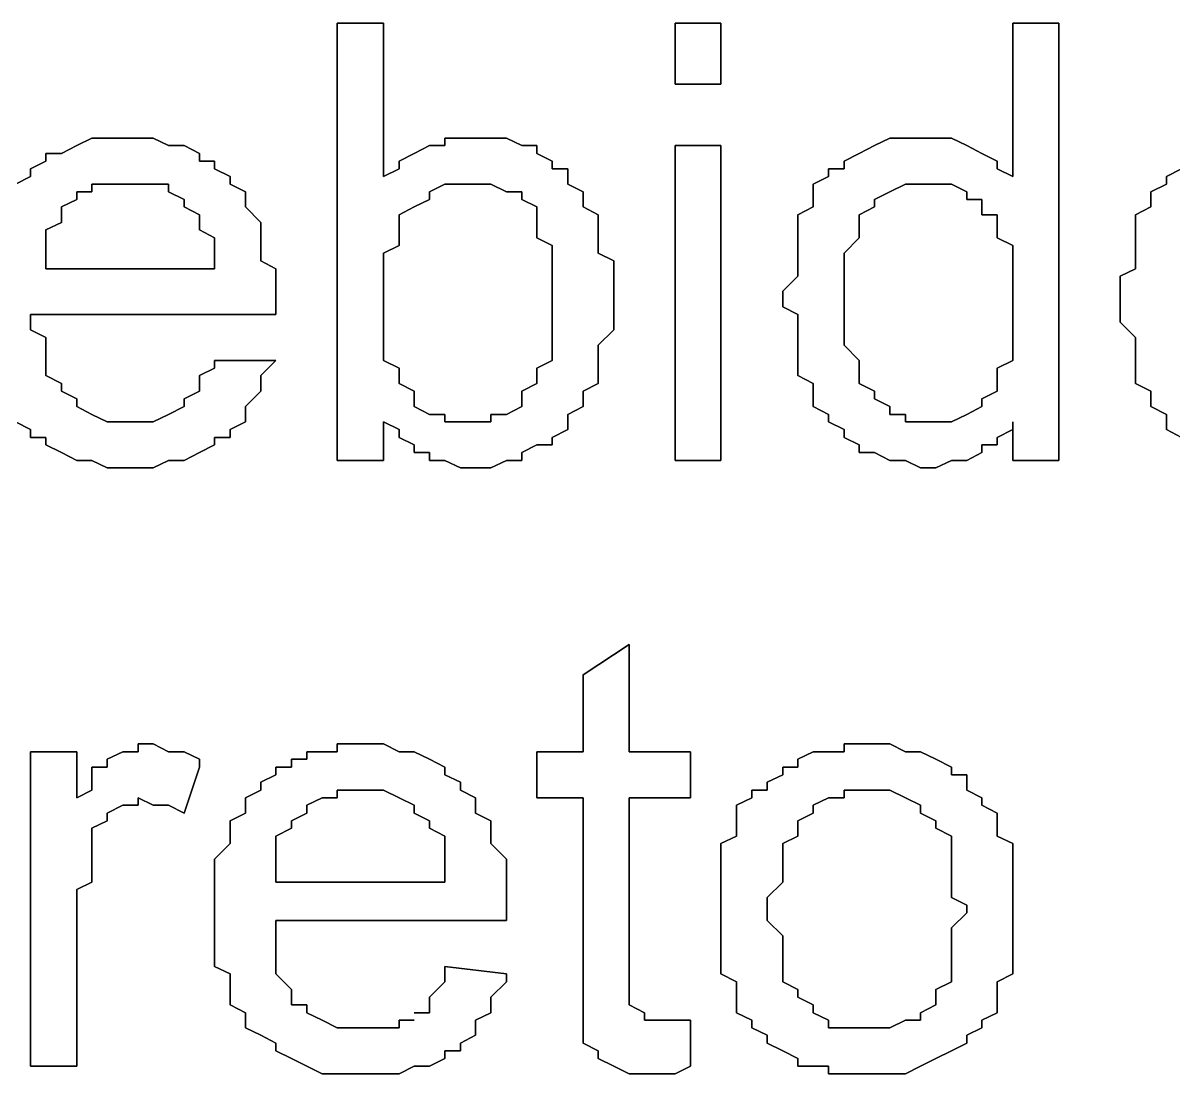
# Model space of a CAD drawing. Header units: metres. Extents: x 2.9 to 42.8, y 1.7 to 28.7.
# Drawn here: x 39.139 to 39.4035, y 17.3972 to 17.6389 of the extents above; entities that cross this region are included whole.
import ezdxf

# ---------------------------------------------------------------- set-up
doc = ezdxf.new("R2010")
doc.units = ezdxf.units.M
doc.layers.add('GRIS', color=8, linetype='Continuous')

msp = doc.modelspace()

# ---------------------------------------------------------------- linework, layer by layer
at = {"layer": 'GRIS', "lineweight": -3}
for points in [[(39.2218, 17.6389), (39.2112, 17.6389), (39.2218, 17.6389)], [(39.2112, 17.6389), (39.2112, 17.5383), (39.2112, 17.6389)], [(39.2218, 17.6036), (39.2218, 17.6389), (39.2218, 17.6036)], [(39.2994, 17.6389), (39.2889, 17.6389), (39.2994, 17.6389)], [(39.2889, 17.6389), (39.2889, 17.6248), (39.2889, 17.6389)], [(39.2994, 17.6248), (39.2994, 17.6389), (39.2994, 17.6248)], [(39.3771, 17.6389), (39.3665, 17.6389), (39.3771, 17.6389)], [(39.3665, 17.6389), (39.3665, 17.6036), (39.3665, 17.6389)], [(39.3771, 17.5383), (39.3771, 17.6389), (39.3771, 17.5383)], [(39.2889, 17.6248), (39.2994, 17.6248), (39.2889, 17.6248)], [(39.1548, 17.6124), (39.1513, 17.6107), (39.1548, 17.6124)], [(39.1583, 17.6124), (39.1548, 17.6124), (39.1583, 17.6124)], [(39.1619, 17.6124), (39.1583, 17.6124), (39.1619, 17.6124)], [(39.1654, 17.6124), (39.1619, 17.6124), (39.1654, 17.6124)], [(39.1689, 17.6124), (39.1654, 17.6124), (39.1689, 17.6124)], [(39.1724, 17.6107), (39.1689, 17.6124), (39.1724, 17.6107)], [(39.2395, 17.6124), (39.2359, 17.6124), (39.2395, 17.6124)], [(39.2359, 17.6124), (39.2359, 17.6107), (39.2359, 17.6124)], [(39.243, 17.6124), (39.2395, 17.6124), (39.243, 17.6124)], [(39.2465, 17.6124), (39.243, 17.6124), (39.2465, 17.6124)], [(39.2501, 17.6124), (39.2465, 17.6124), (39.2501, 17.6124)], [(39.2536, 17.6107), (39.2501, 17.6124), (39.2536, 17.6107)], [(39.3382, 17.6124), (39.3347, 17.6107), (39.3382, 17.6124)], [(39.3418, 17.6124), (39.3382, 17.6124), (39.3418, 17.6124)], [(39.3453, 17.6124), (39.3418, 17.6124), (39.3453, 17.6124)], [(39.3488, 17.6124), (39.3453, 17.6124), (39.3488, 17.6124)], [(39.3524, 17.6124), (39.3488, 17.6124), (39.3524, 17.6124)], [(39.3559, 17.6107), (39.3524, 17.6124), (39.3559, 17.6107)], [(39.1513, 17.6107), (39.1478, 17.6089), (39.1513, 17.6107)], [(39.176, 17.6107), (39.1724, 17.6107), (39.176, 17.6107)], [(39.1795, 17.6089), (39.176, 17.6107), (39.1795, 17.6089)], [(39.2324, 17.6107), (39.2289, 17.6089), (39.2324, 17.6107)], [(39.2359, 17.6107), (39.2324, 17.6107), (39.2359, 17.6107)], [(39.2571, 17.6107), (39.2536, 17.6107), (39.2571, 17.6107)], [(39.2571, 17.6089), (39.2571, 17.6107), (39.2571, 17.6089)], [(39.2994, 17.6107), (39.2889, 17.6107), (39.2994, 17.6107)], [(39.2889, 17.6107), (39.2889, 17.5383), (39.2889, 17.6107)], [(39.2994, 17.5383), (39.2994, 17.6107), (39.2994, 17.5383)], [(39.3347, 17.6107), (39.3312, 17.6089), (39.3347, 17.6107)], [(39.3594, 17.6089), (39.3559, 17.6107), (39.3594, 17.6089)], [(39.1442, 17.6071), (39.1407, 17.6054), (39.1442, 17.6071)], [(39.1478, 17.6089), (39.1442, 17.6089), (39.1478, 17.6089)], [(39.1442, 17.6089), (39.1442, 17.6071), (39.1442, 17.6089)], [(39.1795, 17.6071), (39.1795, 17.6089), (39.1795, 17.6071)], [(39.183, 17.6071), (39.1795, 17.6071), (39.183, 17.6071)], [(39.183, 17.6054), (39.183, 17.6071), (39.183, 17.6054)], [(39.2289, 17.6089), (39.2254, 17.6071), (39.2289, 17.6089)], [(39.2254, 17.6071), (39.2254, 17.6054), (39.2254, 17.6071)], [(39.2606, 17.6071), (39.2571, 17.6089), (39.2606, 17.6071)], [(39.2606, 17.6054), (39.2606, 17.6071), (39.2606, 17.6054)], [(39.3312, 17.6089), (39.3277, 17.6071), (39.3312, 17.6089)], [(39.3277, 17.6071), (39.3277, 17.6054), (39.3277, 17.6071)], [(39.3629, 17.6071), (39.3594, 17.6089), (39.3629, 17.6071)], [(39.3629, 17.6054), (39.3629, 17.6071), (39.3629, 17.6054)], [(39.1407, 17.6054), (39.1407, 17.6036), (39.1407, 17.6054)], [(39.1866, 17.6036), (39.183, 17.6054), (39.1866, 17.6036)], [(39.2254, 17.6054), (39.2218, 17.6036), (39.2254, 17.6054)], [(39.2642, 17.6054), (39.2606, 17.6054), (39.2642, 17.6054)], [(39.2642, 17.6036), (39.2642, 17.6054), (39.2642, 17.6036)], [(39.3277, 17.6054), (39.3241, 17.6054), (39.3277, 17.6054)], [(39.3241, 17.6054), (39.3241, 17.6036), (39.3241, 17.6054)], [(39.3665, 17.6036), (39.3629, 17.6054), (39.3665, 17.6036)], [(39.4053, 17.6054), (39.4018, 17.6036), (39.4053, 17.6054)], [(39.1407, 17.6036), (39.1372, 17.6018), (39.1407, 17.6036)], [(39.1548, 17.6001), (39.1548, 17.6018), (39.1548, 17.6001)], [(39.1548, 17.6018), (39.1583, 17.6018), (39.1548, 17.6018)], [(39.1583, 17.6018), (39.1619, 17.6018), (39.1583, 17.6018)], [(39.1619, 17.6018), (39.1654, 17.6018), (39.1619, 17.6018)], [(39.1654, 17.6018), (39.1689, 17.6018), (39.1654, 17.6018)], [(39.1689, 17.6018), (39.1724, 17.6018), (39.1689, 17.6018)], [(39.1724, 17.6018), (39.1724, 17.6001), (39.1724, 17.6018)], [(39.1866, 17.6018), (39.1866, 17.6036), (39.1866, 17.6018)], [(39.1901, 17.6001), (39.1866, 17.6018), (39.1901, 17.6001)], [(39.2324, 17.6001), (39.2359, 17.6018), (39.2324, 17.6001)], [(39.2359, 17.6018), (39.2395, 17.6018), (39.2359, 17.6018)], [(39.2395, 17.6018), (39.243, 17.6018), (39.2395, 17.6018)], [(39.243, 17.6018), (39.2465, 17.6018), (39.243, 17.6018)], [(39.2465, 17.6018), (39.2501, 17.6001), (39.2465, 17.6018)], [(39.2642, 17.6018), (39.2642, 17.6036), (39.2642, 17.6018)], [(39.2677, 17.6001), (39.2642, 17.6018), (39.2677, 17.6001)], [(39.3241, 17.6036), (39.3206, 17.6018), (39.3241, 17.6036)], [(39.3206, 17.6018), (39.3206, 17.5983), (39.3206, 17.6018)], [(39.3382, 17.6001), (39.3418, 17.6018), (39.3382, 17.6001)], [(39.3418, 17.6018), (39.3453, 17.6018), (39.3418, 17.6018)], [(39.3453, 17.6018), (39.3488, 17.6018), (39.3453, 17.6018)], [(39.3488, 17.6018), (39.3524, 17.6018), (39.3488, 17.6018)], [(39.3524, 17.6018), (39.3559, 17.6001), (39.3524, 17.6018)], [(39.4018, 17.6018), (39.3982, 17.6001), (39.4018, 17.6018)], [(39.4018, 17.6036), (39.4018, 17.6018), (39.4018, 17.6036)], [(39.1513, 17.5983), (39.1513, 17.6001), (39.1513, 17.5983)], [(39.1513, 17.6001), (39.1548, 17.6001), (39.1513, 17.6001)], [(39.1724, 17.6001), (39.176, 17.5983), (39.1724, 17.6001)], [(39.1901, 17.5983), (39.1901, 17.6001), (39.1901, 17.5983)], [(39.2324, 17.5983), (39.2324, 17.6001), (39.2324, 17.5983)], [(39.2501, 17.6001), (39.2536, 17.6001), (39.2501, 17.6001)], [(39.2536, 17.6001), (39.2536, 17.5983), (39.2536, 17.6001)], [(39.2677, 17.5983), (39.2677, 17.6001), (39.2677, 17.5983)], [(39.3347, 17.5983), (39.3382, 17.6001), (39.3347, 17.5983)], [(39.3559, 17.6001), (39.3559, 17.5983), (39.3559, 17.6001)], [(39.3982, 17.6001), (39.3982, 17.5983), (39.3982, 17.6001)], [(39.1478, 17.5966), (39.1513, 17.5983), (39.1478, 17.5966)], [(39.1478, 17.5948), (39.1478, 17.5966), (39.1478, 17.5948)], [(39.176, 17.5983), (39.176, 17.5966), (39.176, 17.5983)], [(39.176, 17.5966), (39.1795, 17.5948), (39.176, 17.5966)], [(39.1901, 17.5966), (39.1901, 17.5983), (39.1901, 17.5966)], [(39.1936, 17.593), (39.1901, 17.5966), (39.1936, 17.593)], [(39.2254, 17.5948), (39.2289, 17.5966), (39.2254, 17.5948)], [(39.2289, 17.5966), (39.2324, 17.5983), (39.2289, 17.5966)], [(39.2536, 17.5983), (39.2571, 17.5966), (39.2536, 17.5983)], [(39.2571, 17.5966), (39.2571, 17.5948), (39.2571, 17.5966)], [(39.2677, 17.5966), (39.2677, 17.5983), (39.2677, 17.5966)], [(39.2712, 17.5948), (39.2677, 17.5966), (39.2712, 17.5948)], [(39.3206, 17.5966), (39.3171, 17.5948), (39.3206, 17.5966)], [(39.3206, 17.5983), (39.3206, 17.5966), (39.3206, 17.5983)], [(39.3312, 17.5948), (39.3347, 17.5966), (39.3312, 17.5948)], [(39.3347, 17.5966), (39.3347, 17.5983), (39.3347, 17.5966)], [(39.3559, 17.5983), (39.3594, 17.5983), (39.3559, 17.5983)], [(39.3594, 17.5983), (39.3594, 17.5948), (39.3594, 17.5983)], [(39.3982, 17.5966), (39.3947, 17.5948), (39.3982, 17.5966)], [(39.3982, 17.5983), (39.3982, 17.5966), (39.3982, 17.5983)], [(39.1478, 17.593), (39.1478, 17.5948), (39.1478, 17.593)], [(39.1795, 17.5948), (39.1795, 17.593), (39.1795, 17.5948)], [(39.2254, 17.593), (39.2254, 17.5948), (39.2254, 17.593)], [(39.2571, 17.5948), (39.2571, 17.593), (39.2571, 17.5948)], [(39.2712, 17.5913), (39.2712, 17.5948), (39.2712, 17.5913)], [(39.3171, 17.5948), (39.3171, 17.593), (39.3171, 17.5948)], [(39.3312, 17.593), (39.3312, 17.5948), (39.3312, 17.593)], [(39.3594, 17.5948), (39.3629, 17.5948), (39.3594, 17.5948)], [(39.3629, 17.5948), (39.3629, 17.593), (39.3629, 17.5948)], [(39.3947, 17.5948), (39.3947, 17.593), (39.3947, 17.5948)], [(39.1442, 17.5913), (39.1478, 17.593), (39.1442, 17.5913)], [(39.1442, 17.5895), (39.1442, 17.5913), (39.1442, 17.5895)], [(39.1795, 17.593), (39.1795, 17.5913), (39.1795, 17.593)], [(39.1795, 17.5913), (39.183, 17.5895), (39.1795, 17.5913)], [(39.1936, 17.5913), (39.1936, 17.593), (39.1936, 17.5913)], [(39.1936, 17.5895), (39.1936, 17.5913), (39.1936, 17.5895)], [(39.2254, 17.5895), (39.2254, 17.593), (39.2254, 17.5895)], [(39.2571, 17.593), (39.2571, 17.5913), (39.2571, 17.593)], [(39.2571, 17.5913), (39.2571, 17.5895), (39.2571, 17.5913)], [(39.2712, 17.5877), (39.2712, 17.5913), (39.2712, 17.5877)], [(39.3171, 17.593), (39.3171, 17.5913), (39.3171, 17.593)], [(39.3171, 17.5913), (39.3171, 17.5895), (39.3171, 17.5913)], [(39.3312, 17.5913), (39.3312, 17.593), (39.3312, 17.5913)], [(39.3312, 17.5895), (39.3312, 17.5913), (39.3312, 17.5895)], [(39.3629, 17.593), (39.3629, 17.5913), (39.3629, 17.593)], [(39.3629, 17.5913), (39.3629, 17.5895), (39.3629, 17.5913)], [(39.3947, 17.593), (39.3947, 17.5895), (39.3947, 17.593)], [(39.1442, 17.5877), (39.1442, 17.5895), (39.1442, 17.5877)], [(39.183, 17.5895), (39.183, 17.5877), (39.183, 17.5895)], [(39.1936, 17.5877), (39.1936, 17.5895), (39.1936, 17.5877)], [(39.2254, 17.5877), (39.2254, 17.5895), (39.2254, 17.5877)], [(39.2571, 17.5895), (39.2606, 17.5877), (39.2571, 17.5895)], [(39.3171, 17.5895), (39.3171, 17.5877), (39.3171, 17.5895)], [(39.3277, 17.586), (39.3312, 17.5895), (39.3277, 17.586)], [(39.3629, 17.5895), (39.3665, 17.5877), (39.3629, 17.5895)], [(39.3947, 17.5895), (39.3947, 17.5877), (39.3947, 17.5895)], [(39.1442, 17.5842), (39.1442, 17.5877), (39.1442, 17.5842)], [(39.183, 17.5877), (39.183, 17.5842), (39.183, 17.5877)], [(39.1936, 17.5842), (39.1936, 17.5877), (39.1936, 17.5842)], [(39.2218, 17.586), (39.2254, 17.5877), (39.2218, 17.586)], [(39.2218, 17.5842), (39.2218, 17.586), (39.2218, 17.5842)], [(39.2606, 17.5877), (39.2606, 17.586), (39.2606, 17.5877)], [(39.2606, 17.586), (39.2606, 17.5842), (39.2606, 17.586)], [(39.2712, 17.586), (39.2712, 17.5877), (39.2712, 17.586)], [(39.2748, 17.5842), (39.2712, 17.586), (39.2748, 17.5842)], [(39.3171, 17.5877), (39.3171, 17.5842), (39.3171, 17.5877)], [(39.3277, 17.5842), (39.3277, 17.586), (39.3277, 17.5842)], [(39.3665, 17.5877), (39.3665, 17.5842), (39.3665, 17.5877)], [(39.3947, 17.5877), (39.3947, 17.586), (39.3947, 17.5877)], [(39.3947, 17.586), (39.3947, 17.5824), (39.3947, 17.586)], [(39.1442, 17.5824), (39.1442, 17.5842), (39.1442, 17.5824)], [(39.183, 17.5842), (39.183, 17.5824), (39.183, 17.5842)], [(39.1971, 17.5824), (39.1936, 17.5842), (39.1971, 17.5824)], [(39.2218, 17.5807), (39.2218, 17.5842), (39.2218, 17.5807)], [(39.2606, 17.5842), (39.2606, 17.5807), (39.2606, 17.5842)], [(39.2748, 17.5807), (39.2748, 17.5842), (39.2748, 17.5807)], [(39.3171, 17.5842), (39.3171, 17.5824), (39.3171, 17.5842)], [(39.3277, 17.5807), (39.3277, 17.5842), (39.3277, 17.5807)], [(39.3665, 17.5842), (39.3665, 17.5824), (39.3665, 17.5842)], [(39.183, 17.5824), (39.1442, 17.5824), (39.183, 17.5824)], [(39.1971, 17.5789), (39.1971, 17.5824), (39.1971, 17.5789)], [(39.2218, 17.5789), (39.2218, 17.5807), (39.2218, 17.5789)], [(39.2606, 17.5807), (39.2606, 17.5772), (39.2606, 17.5807)], [(39.2748, 17.5789), (39.2748, 17.5807), (39.2748, 17.5789)], [(39.3171, 17.5807), (39.3136, 17.5772), (39.3171, 17.5807)], [(39.3171, 17.5824), (39.3171, 17.5807), (39.3171, 17.5824)], [(39.3277, 17.5789), (39.3277, 17.5807), (39.3277, 17.5789)], [(39.3665, 17.5824), (39.3665, 17.5789), (39.3665, 17.5824)], [(39.3947, 17.5824), (39.3912, 17.5807), (39.3947, 17.5824)], [(39.3912, 17.5807), (39.3912, 17.5772), (39.3912, 17.5807)], [(39.1971, 17.5772), (39.1971, 17.5789), (39.1971, 17.5772)], [(39.2218, 17.5754), (39.2218, 17.5789), (39.2218, 17.5754)], [(39.2748, 17.5772), (39.2748, 17.5789), (39.2748, 17.5772)], [(39.3277, 17.5754), (39.3277, 17.5789), (39.3277, 17.5754)], [(39.3665, 17.5789), (39.3665, 17.5772), (39.3665, 17.5789)], [(39.1971, 17.5754), (39.1971, 17.5772), (39.1971, 17.5754)], [(39.1971, 17.5736), (39.1971, 17.5754), (39.1971, 17.5736)], [(39.2218, 17.5719), (39.2218, 17.5754), (39.2218, 17.5719)], [(39.2606, 17.5772), (39.2606, 17.5754), (39.2606, 17.5772)], [(39.2606, 17.5754), (39.2606, 17.5736), (39.2606, 17.5754)], [(39.2748, 17.5754), (39.2748, 17.5772), (39.2748, 17.5754)], [(39.2748, 17.5736), (39.2748, 17.5754), (39.2748, 17.5736)], [(39.3136, 17.5772), (39.3136, 17.5754), (39.3136, 17.5772)], [(39.3136, 17.5754), (39.3136, 17.5736), (39.3136, 17.5754)], [(39.3277, 17.5719), (39.3277, 17.5754), (39.3277, 17.5719)], [(39.3665, 17.5772), (39.3665, 17.5736), (39.3665, 17.5772)], [(39.3912, 17.5772), (39.3912, 17.5754), (39.3912, 17.5772)], [(39.3912, 17.5754), (39.3912, 17.5719), (39.3912, 17.5754)], [(39.1971, 17.5719), (39.1971, 17.5736), (39.1971, 17.5719)], [(39.2606, 17.5736), (39.2606, 17.5719), (39.2606, 17.5736)], [(39.2748, 17.5701), (39.2748, 17.5736), (39.2748, 17.5701)], [(39.3136, 17.5736), (39.3171, 17.5719), (39.3136, 17.5736)], [(39.3665, 17.5736), (39.3665, 17.5719), (39.3665, 17.5736)], [(39.1407, 17.5683), (39.1407, 17.5719), (39.1407, 17.5683)], [(39.1407, 17.5719), (39.1971, 17.5719), (39.1407, 17.5719)], [(39.2218, 17.5701), (39.2218, 17.5719), (39.2218, 17.5701)], [(39.2218, 17.5666), (39.2218, 17.5701), (39.2218, 17.5666)], [(39.2606, 17.5719), (39.2606, 17.5683), (39.2606, 17.5719)], [(39.2748, 17.5683), (39.2748, 17.5701), (39.2748, 17.5683)], [(39.3171, 17.5719), (39.3171, 17.5683), (39.3171, 17.5719)], [(39.3277, 17.5683), (39.3277, 17.5719), (39.3277, 17.5683)], [(39.3665, 17.5719), (39.3665, 17.5683), (39.3665, 17.5719)], [(39.3912, 17.5719), (39.3912, 17.5701), (39.3912, 17.5719)], [(39.3912, 17.5701), (39.3947, 17.5666), (39.3912, 17.5701)], [(39.1442, 17.5666), (39.1407, 17.5683), (39.1442, 17.5666)], [(39.2606, 17.5683), (39.2606, 17.5666), (39.2606, 17.5683)], [(39.2712, 17.5648), (39.2748, 17.5683), (39.2712, 17.5648)], [(39.3171, 17.5683), (39.3171, 17.5666), (39.3171, 17.5683)], [(39.3277, 17.5666), (39.3277, 17.5683), (39.3277, 17.5666)], [(39.3665, 17.5683), (39.3665, 17.5666), (39.3665, 17.5683)], [(39.1442, 17.5648), (39.1442, 17.5666), (39.1442, 17.5648)], [(39.1442, 17.5613), (39.1442, 17.5648), (39.1442, 17.5613)], [(39.2218, 17.5648), (39.2218, 17.5666), (39.2218, 17.5648)], [(39.2218, 17.5613), (39.2218, 17.5648), (39.2218, 17.5613)], [(39.2606, 17.5666), (39.2606, 17.563), (39.2606, 17.5666)], [(39.2712, 17.563), (39.2712, 17.5648), (39.2712, 17.563)], [(39.3171, 17.5666), (39.3171, 17.563), (39.3171, 17.5666)], [(39.3277, 17.5648), (39.3277, 17.5666), (39.3277, 17.5648)], [(39.3312, 17.5613), (39.3277, 17.5648), (39.3312, 17.5613)], [(39.3665, 17.5666), (39.3665, 17.563), (39.3665, 17.5666)], [(39.3947, 17.5666), (39.3947, 17.5648), (39.3947, 17.5666)], [(39.3947, 17.5648), (39.3947, 17.563), (39.3947, 17.5648)], [(39.2606, 17.563), (39.2606, 17.5613), (39.2606, 17.563)], [(39.2712, 17.5613), (39.2712, 17.563), (39.2712, 17.5613)], [(39.3171, 17.563), (39.3171, 17.5613), (39.3171, 17.563)], [(39.3665, 17.563), (39.3665, 17.5613), (39.3665, 17.563)], [(39.3947, 17.563), (39.3947, 17.5595), (39.3947, 17.563)], [(39.1442, 17.5595), (39.1442, 17.5613), (39.1442, 17.5595)], [(39.1442, 17.5578), (39.1442, 17.5595), (39.1442, 17.5578)], [(39.183, 17.5595), (39.1795, 17.5578), (39.183, 17.5595)], [(39.183, 17.5613), (39.183, 17.5595), (39.183, 17.5613)], [(39.1971, 17.5613), (39.183, 17.5613), (39.1971, 17.5613)], [(39.1936, 17.5578), (39.1971, 17.5613), (39.1936, 17.5578)], [(39.2254, 17.5595), (39.2218, 17.5613), (39.2254, 17.5595)], [(39.2254, 17.5578), (39.2254, 17.5595), (39.2254, 17.5578)], [(39.2606, 17.5613), (39.2571, 17.5595), (39.2606, 17.5613)], [(39.2571, 17.5595), (39.2571, 17.5578), (39.2571, 17.5595)], [(39.2712, 17.5578), (39.2712, 17.5613), (39.2712, 17.5578)], [(39.3171, 17.5613), (39.3171, 17.5595), (39.3171, 17.5613)], [(39.3171, 17.5595), (39.3171, 17.5578), (39.3171, 17.5595)], [(39.3312, 17.5595), (39.3312, 17.5613), (39.3312, 17.5595)], [(39.3312, 17.5578), (39.3312, 17.5595), (39.3312, 17.5578)], [(39.3665, 17.5613), (39.3629, 17.5595), (39.3665, 17.5613)], [(39.3629, 17.5595), (39.3629, 17.5578), (39.3629, 17.5595)], [(39.3947, 17.5595), (39.3947, 17.5578), (39.3947, 17.5595)], [(39.1478, 17.556), (39.1442, 17.5578), (39.1478, 17.556)], [(39.1795, 17.5578), (39.1795, 17.556), (39.1795, 17.5578)], [(39.1936, 17.556), (39.1936, 17.5578), (39.1936, 17.556)], [(39.2254, 17.556), (39.2254, 17.5578), (39.2254, 17.556)], [(39.2571, 17.5578), (39.2571, 17.556), (39.2571, 17.5578)], [(39.2712, 17.556), (39.2712, 17.5578), (39.2712, 17.556)], [(39.3171, 17.5578), (39.3206, 17.556), (39.3171, 17.5578)], [(39.3312, 17.556), (39.3312, 17.5578), (39.3312, 17.556)], [(39.3629, 17.5578), (39.3629, 17.556), (39.3629, 17.5578)], [(39.3947, 17.5578), (39.3947, 17.556), (39.3947, 17.5578)], [(39.1478, 17.5542), (39.1478, 17.556), (39.1478, 17.5542)], [(39.1513, 17.5525), (39.1478, 17.5542), (39.1513, 17.5525)], [(39.1795, 17.5542), (39.176, 17.5525), (39.1795, 17.5542)], [(39.1795, 17.556), (39.1795, 17.5542), (39.1795, 17.556)], [(39.1901, 17.5507), (39.1936, 17.5542), (39.1901, 17.5507)], [(39.1936, 17.5542), (39.1936, 17.556), (39.1936, 17.5542)], [(39.2289, 17.5542), (39.2254, 17.556), (39.2289, 17.5542)], [(39.2289, 17.5525), (39.2289, 17.5542), (39.2289, 17.5525)], [(39.2571, 17.556), (39.2536, 17.5542), (39.2571, 17.556)], [(39.2536, 17.5542), (39.2536, 17.5525), (39.2536, 17.5542)], [(39.2677, 17.5542), (39.2712, 17.556), (39.2677, 17.5542)], [(39.2677, 17.5525), (39.2677, 17.5542), (39.2677, 17.5525)], [(39.3206, 17.556), (39.3206, 17.5542), (39.3206, 17.556)], [(39.3206, 17.5542), (39.3206, 17.5525), (39.3206, 17.5542)], [(39.3347, 17.5542), (39.3312, 17.556), (39.3347, 17.5542)], [(39.3347, 17.5525), (39.3347, 17.5542), (39.3347, 17.5525)], [(39.3629, 17.5542), (39.3594, 17.5525), (39.3629, 17.5542)], [(39.3629, 17.556), (39.3629, 17.5542), (39.3629, 17.556)], [(39.3947, 17.556), (39.3982, 17.5542), (39.3947, 17.556)], [(39.3982, 17.5542), (39.3982, 17.5525), (39.3982, 17.5542)], [(39.1513, 17.5507), (39.1513, 17.5525), (39.1513, 17.5507)], [(39.176, 17.5525), (39.176, 17.5507), (39.176, 17.5525)], [(39.2289, 17.5507), (39.2289, 17.5525), (39.2289, 17.5507)], [(39.2536, 17.5525), (39.2536, 17.5507), (39.2536, 17.5525)], [(39.2677, 17.5507), (39.2677, 17.5525), (39.2677, 17.5507)], [(39.3206, 17.5525), (39.3206, 17.5507), (39.3206, 17.5525)], [(39.3382, 17.5507), (39.3347, 17.5525), (39.3382, 17.5507)], [(39.3594, 17.5525), (39.3594, 17.5507), (39.3594, 17.5525)], [(39.3982, 17.5525), (39.3982, 17.5507), (39.3982, 17.5525)], [(39.1548, 17.5489), (39.1513, 17.5507), (39.1548, 17.5489)], [(39.1583, 17.5472), (39.1548, 17.5489), (39.1583, 17.5472)], [(39.1724, 17.5489), (39.1689, 17.5472), (39.1724, 17.5489)], [(39.176, 17.5507), (39.1724, 17.5489), (39.176, 17.5507)], [(39.1901, 17.5489), (39.1901, 17.5507), (39.1901, 17.5489)], [(39.1901, 17.5472), (39.1901, 17.5489), (39.1901, 17.5472)], [(39.2324, 17.5489), (39.2289, 17.5507), (39.2324, 17.5489)], [(39.2359, 17.5489), (39.2324, 17.5489), (39.2359, 17.5489)], [(39.2359, 17.5472), (39.2359, 17.5489), (39.2359, 17.5472)], [(39.2501, 17.5489), (39.2465, 17.5489), (39.2501, 17.5489)], [(39.2465, 17.5489), (39.2465, 17.5472), (39.2465, 17.5489)], [(39.2536, 17.5507), (39.2501, 17.5489), (39.2536, 17.5507)], [(39.2642, 17.5489), (39.2677, 17.5507), (39.2642, 17.5489)], [(39.2642, 17.5472), (39.2642, 17.5489), (39.2642, 17.5472)], [(39.3206, 17.5507), (39.3241, 17.5489), (39.3206, 17.5507)], [(39.3241, 17.5489), (39.3241, 17.5472), (39.3241, 17.5489)], [(39.3382, 17.5489), (39.3382, 17.5507), (39.3382, 17.5489)], [(39.3418, 17.5489), (39.3382, 17.5489), (39.3418, 17.5489)], [(39.3418, 17.5472), (39.3418, 17.5489), (39.3418, 17.5472)], [(39.3559, 17.5489), (39.3524, 17.5472), (39.3559, 17.5489)], [(39.3594, 17.5507), (39.3559, 17.5489), (39.3594, 17.5507)], [(39.3982, 17.5507), (39.4018, 17.5489), (39.3982, 17.5507)], [(39.4018, 17.5489), (39.4018, 17.5472), (39.4018, 17.5489)], [(39.1372, 17.5472), (39.1407, 17.5454), (39.1372, 17.5472)], [(39.1619, 17.5472), (39.1583, 17.5472), (39.1619, 17.5472)], [(39.1654, 17.5472), (39.1619, 17.5472), (39.1654, 17.5472)], [(39.1689, 17.5472), (39.1654, 17.5472), (39.1689, 17.5472)], [(39.1866, 17.5454), (39.1901, 17.5472), (39.1866, 17.5454)], [(39.2218, 17.5383), (39.2218, 17.5472), (39.2218, 17.5383)], [(39.2218, 17.5472), (39.2254, 17.5454), (39.2218, 17.5472)], [(39.2395, 17.5472), (39.2359, 17.5472), (39.2395, 17.5472)], [(39.243, 17.5472), (39.2395, 17.5472), (39.243, 17.5472)], [(39.2465, 17.5472), (39.243, 17.5472), (39.2465, 17.5472)], [(39.2642, 17.5454), (39.2642, 17.5472), (39.2642, 17.5454)], [(39.3241, 17.5472), (39.3277, 17.5454), (39.3241, 17.5472)], [(39.3453, 17.5472), (39.3418, 17.5472), (39.3453, 17.5472)], [(39.3488, 17.5472), (39.3453, 17.5472), (39.3488, 17.5472)], [(39.3524, 17.5472), (39.3488, 17.5472), (39.3524, 17.5472)], [(39.3665, 17.5454), (39.3665, 17.5472), (39.3665, 17.5454)], [(39.3665, 17.5472), (39.3665, 17.5383), (39.3665, 17.5472)], [(39.4018, 17.5472), (39.4018, 17.5454), (39.4018, 17.5472)], [(39.1407, 17.5454), (39.1407, 17.5436), (39.1407, 17.5454)], [(39.1407, 17.5436), (39.1442, 17.5436), (39.1407, 17.5436)], [(39.1442, 17.5436), (39.1442, 17.5419), (39.1442, 17.5436)], [(39.183, 17.5419), (39.183, 17.5436), (39.183, 17.5419)], [(39.183, 17.5436), (39.1866, 17.5436), (39.183, 17.5436)], [(39.1866, 17.5436), (39.1866, 17.5454), (39.1866, 17.5436)], [(39.2254, 17.5454), (39.2254, 17.5436), (39.2254, 17.5454)], [(39.2254, 17.5436), (39.2289, 17.5419), (39.2254, 17.5436)], [(39.2606, 17.5436), (39.2642, 17.5454), (39.2606, 17.5436)], [(39.2606, 17.5419), (39.2606, 17.5436), (39.2606, 17.5419)], [(39.3277, 17.5454), (39.3277, 17.5436), (39.3277, 17.5454)], [(39.3277, 17.5436), (39.3312, 17.5419), (39.3277, 17.5436)], [(39.3629, 17.5436), (39.3665, 17.5454), (39.3629, 17.5436)], [(39.3629, 17.5419), (39.3629, 17.5436), (39.3629, 17.5419)], [(39.4018, 17.5454), (39.4053, 17.5436), (39.4018, 17.5454)], [(39.1442, 17.5419), (39.1478, 17.5401), (39.1442, 17.5419)], [(39.1795, 17.5401), (39.183, 17.5419), (39.1795, 17.5401)], [(39.2289, 17.5419), (39.2289, 17.5401), (39.2289, 17.5419)], [(39.2536, 17.5401), (39.2571, 17.5419), (39.2536, 17.5401)], [(39.2571, 17.5419), (39.2606, 17.5419), (39.2571, 17.5419)], [(39.3312, 17.5419), (39.3312, 17.5401), (39.3312, 17.5419)], [(39.3594, 17.5401), (39.3594, 17.5419), (39.3594, 17.5401)], [(39.3594, 17.5419), (39.3629, 17.5419), (39.3594, 17.5419)], [(39.1478, 17.5401), (39.1513, 17.5383), (39.1478, 17.5401)], [(39.1513, 17.5383), (39.1548, 17.5383), (39.1513, 17.5383)], [(39.1548, 17.5383), (39.1583, 17.5366), (39.1548, 17.5383)], [(39.1689, 17.5366), (39.1724, 17.5383), (39.1689, 17.5366)], [(39.1724, 17.5383), (39.176, 17.5383), (39.1724, 17.5383)], [(39.176, 17.5383), (39.1795, 17.5401), (39.176, 17.5383)], [(39.2112, 17.5383), (39.2218, 17.5383), (39.2112, 17.5383)], [(39.2289, 17.5401), (39.2324, 17.5401), (39.2289, 17.5401)], [(39.2324, 17.5401), (39.2324, 17.5383), (39.2324, 17.5401)], [(39.2324, 17.5383), (39.2359, 17.5383), (39.2324, 17.5383)], [(39.2359, 17.5383), (39.2395, 17.5366), (39.2359, 17.5383)], [(39.2465, 17.5366), (39.2501, 17.5383), (39.2465, 17.5366)], [(39.2501, 17.5383), (39.2536, 17.5383), (39.2501, 17.5383)], [(39.2536, 17.5383), (39.2536, 17.5401), (39.2536, 17.5383)], [(39.2889, 17.5383), (39.2994, 17.5383), (39.2889, 17.5383)], [(39.3312, 17.5401), (39.3347, 17.5401), (39.3312, 17.5401)], [(39.3347, 17.5401), (39.3382, 17.5383), (39.3347, 17.5401)], [(39.3382, 17.5383), (39.3418, 17.5383), (39.3382, 17.5383)], [(39.3418, 17.5383), (39.3453, 17.5366), (39.3418, 17.5383)], [(39.3488, 17.5366), (39.3524, 17.5383), (39.3488, 17.5366)], [(39.3524, 17.5383), (39.3559, 17.5383), (39.3524, 17.5383)], [(39.3559, 17.5383), (39.3594, 17.5401), (39.3559, 17.5383)], [(39.3665, 17.5383), (39.3771, 17.5383), (39.3665, 17.5383)], [(39.1583, 17.5366), (39.1619, 17.5366), (39.1583, 17.5366)], [(39.1619, 17.5366), (39.1654, 17.5366), (39.1619, 17.5366)], [(39.1654, 17.5366), (39.1689, 17.5366), (39.1654, 17.5366)], [(39.2395, 17.5366), (39.243, 17.5366), (39.2395, 17.5366)], [(39.243, 17.5366), (39.2465, 17.5366), (39.243, 17.5366)], [(39.3453, 17.5366), (39.3488, 17.5366), (39.3453, 17.5366)], [(39.2783, 17.496), (39.2677, 17.489), (39.2783, 17.496)], [(39.2783, 17.4713), (39.2783, 17.496), (39.2783, 17.4713)], [(39.2677, 17.489), (39.2677, 17.4713), (39.2677, 17.489)], [(39.1689, 17.4731), (39.1654, 17.4731), (39.1689, 17.4731)], [(39.1654, 17.4731), (39.1654, 17.4713), (39.1654, 17.4731)], [(39.1724, 17.4713), (39.1689, 17.4731), (39.1724, 17.4713)], [(39.2148, 17.4731), (39.2112, 17.4731), (39.2148, 17.4731)], [(39.2112, 17.4731), (39.2112, 17.4713), (39.2112, 17.4731)], [(39.2183, 17.4731), (39.2148, 17.4731), (39.2183, 17.4731)], [(39.2218, 17.4731), (39.2183, 17.4731), (39.2218, 17.4731)], [(39.2254, 17.4713), (39.2218, 17.4731), (39.2254, 17.4713)], [(39.3312, 17.4731), (39.3277, 17.4731), (39.3312, 17.4731)], [(39.3277, 17.4731), (39.3277, 17.4713), (39.3277, 17.4731)], [(39.3347, 17.4731), (39.3312, 17.4731), (39.3347, 17.4731)], [(39.3382, 17.4731), (39.3347, 17.4731), (39.3382, 17.4731)], [(39.3418, 17.4713), (39.3382, 17.4731), (39.3418, 17.4713)], [(39.1513, 17.4713), (39.1407, 17.4713), (39.1513, 17.4713)], [(39.1407, 17.4713), (39.1407, 17.399), (39.1407, 17.4713)], [(39.1513, 17.4607), (39.1513, 17.4713), (39.1513, 17.4607)], [(39.1619, 17.4713), (39.1583, 17.4696), (39.1619, 17.4713)], [(39.1583, 17.4696), (39.1583, 17.4678), (39.1583, 17.4696)], [(39.1654, 17.4713), (39.1619, 17.4713), (39.1654, 17.4713)], [(39.176, 17.4713), (39.1724, 17.4713), (39.176, 17.4713)], [(39.1795, 17.4696), (39.176, 17.4713), (39.1795, 17.4696)], [(39.1795, 17.4678), (39.1795, 17.4696), (39.1795, 17.4678)], [(39.2042, 17.4696), (39.2007, 17.4696), (39.2042, 17.4696)], [(39.2007, 17.4696), (39.2007, 17.4678), (39.2007, 17.4696)], [(39.2077, 17.4713), (39.2042, 17.4713), (39.2077, 17.4713)], [(39.2042, 17.4713), (39.2042, 17.4696), (39.2042, 17.4713)], [(39.2112, 17.4713), (39.2077, 17.4713), (39.2112, 17.4713)], [(39.2289, 17.4713), (39.2254, 17.4713), (39.2289, 17.4713)], [(39.2324, 17.4696), (39.2289, 17.4713), (39.2324, 17.4696)], [(39.2359, 17.4678), (39.2324, 17.4696), (39.2359, 17.4678)], [(39.2677, 17.4713), (39.2571, 17.4713), (39.2677, 17.4713)], [(39.2571, 17.4713), (39.2571, 17.4607), (39.2571, 17.4713)], [(39.2924, 17.4713), (39.2783, 17.4713), (39.2924, 17.4713)], [(39.2924, 17.4607), (39.2924, 17.4713), (39.2924, 17.4607)], [(39.3206, 17.4713), (39.3171, 17.4696), (39.3206, 17.4713)], [(39.3171, 17.4696), (39.3171, 17.4678), (39.3171, 17.4696)], [(39.3241, 17.4713), (39.3206, 17.4713), (39.3241, 17.4713)], [(39.3277, 17.4713), (39.3241, 17.4713), (39.3277, 17.4713)], [(39.3453, 17.4713), (39.3418, 17.4713), (39.3453, 17.4713)], [(39.3488, 17.4696), (39.3453, 17.4713), (39.3488, 17.4696)], [(39.3524, 17.4678), (39.3488, 17.4696), (39.3524, 17.4678)], [(39.1583, 17.4678), (39.1548, 17.4678), (39.1583, 17.4678)], [(39.1548, 17.4678), (39.1548, 17.4643), (39.1548, 17.4678)], [(39.176, 17.4572), (39.1795, 17.4678), (39.176, 17.4572)], [(39.2007, 17.4678), (39.1971, 17.4678), (39.2007, 17.4678)], [(39.1971, 17.4678), (39.1971, 17.466), (39.1971, 17.4678)], [(39.2359, 17.466), (39.2359, 17.4678), (39.2359, 17.466)], [(39.3171, 17.4678), (39.3136, 17.4678), (39.3171, 17.4678)], [(39.3136, 17.4678), (39.3136, 17.466), (39.3136, 17.4678)], [(39.3524, 17.466), (39.3524, 17.4678), (39.3524, 17.466)], [(39.1548, 17.4643), (39.1548, 17.4625), (39.1548, 17.4643)], [(39.1971, 17.466), (39.1936, 17.4643), (39.1971, 17.466)], [(39.1936, 17.4643), (39.1936, 17.4625), (39.1936, 17.4643)], [(39.2395, 17.4643), (39.2359, 17.466), (39.2395, 17.4643)], [(39.2395, 17.4625), (39.2395, 17.4643), (39.2395, 17.4625)], [(39.3136, 17.466), (39.31, 17.4643), (39.3136, 17.466)], [(39.31, 17.4643), (39.31, 17.4625), (39.31, 17.4643)], [(39.3559, 17.466), (39.3524, 17.466), (39.3559, 17.466)], [(39.3559, 17.4643), (39.3559, 17.466), (39.3559, 17.4643)], [(39.3559, 17.4625), (39.3559, 17.4643), (39.3559, 17.4625)], [(39.1548, 17.4625), (39.1513, 17.4607), (39.1548, 17.4625)], [(39.1936, 17.4625), (39.1901, 17.4607), (39.1936, 17.4625)], [(39.2112, 17.4607), (39.2112, 17.4625), (39.2112, 17.4607)], [(39.2112, 17.4625), (39.2148, 17.4625), (39.2112, 17.4625)], [(39.2148, 17.4625), (39.2183, 17.4625), (39.2148, 17.4625)], [(39.2183, 17.4625), (39.2218, 17.4625), (39.2183, 17.4625)], [(39.2218, 17.4625), (39.2254, 17.4607), (39.2218, 17.4625)], [(39.243, 17.4607), (39.2395, 17.4625), (39.243, 17.4607)], [(39.31, 17.4625), (39.3065, 17.4625), (39.31, 17.4625)], [(39.3065, 17.4625), (39.3065, 17.4607), (39.3065, 17.4625)], [(39.3277, 17.4607), (39.3277, 17.4625), (39.3277, 17.4607)], [(39.3277, 17.4625), (39.3312, 17.4625), (39.3277, 17.4625)], [(39.3312, 17.4625), (39.3347, 17.4625), (39.3312, 17.4625)], [(39.3347, 17.4625), (39.3382, 17.4625), (39.3347, 17.4625)], [(39.3382, 17.4625), (39.3418, 17.4607), (39.3382, 17.4625)], [(39.3594, 17.4607), (39.3559, 17.4625), (39.3594, 17.4607)], [(39.1583, 17.4572), (39.1619, 17.459), (39.1583, 17.4572)], [(39.1619, 17.459), (39.1654, 17.459), (39.1619, 17.459)], [(39.1654, 17.459), (39.1654, 17.4607), (39.1654, 17.459)], [(39.1654, 17.4607), (39.1689, 17.459), (39.1654, 17.4607)], [(39.1689, 17.459), (39.1724, 17.459), (39.1689, 17.459)], [(39.1724, 17.459), (39.176, 17.4572), (39.1724, 17.459)], [(39.1901, 17.4607), (39.1901, 17.459), (39.1901, 17.4607)], [(39.1901, 17.459), (39.1901, 17.4572), (39.1901, 17.459)], [(39.2042, 17.459), (39.2077, 17.4607), (39.2042, 17.459)], [(39.2042, 17.4572), (39.2042, 17.459), (39.2042, 17.4572)], [(39.2077, 17.4607), (39.2112, 17.4607), (39.2077, 17.4607)], [(39.2254, 17.4607), (39.2289, 17.459), (39.2254, 17.4607)], [(39.2289, 17.459), (39.2289, 17.4572), (39.2289, 17.459)], [(39.243, 17.459), (39.243, 17.4607), (39.243, 17.459)], [(39.243, 17.4572), (39.243, 17.459), (39.243, 17.4572)], [(39.2571, 17.4607), (39.2677, 17.4607), (39.2571, 17.4607)], [(39.2677, 17.4607), (39.2677, 17.4202), (39.2677, 17.4607)], [(39.2783, 17.4184), (39.2783, 17.4607), (39.2783, 17.4184)], [(39.2783, 17.4607), (39.2924, 17.4607), (39.2783, 17.4607)], [(39.3065, 17.4607), (39.303, 17.459), (39.3065, 17.4607)], [(39.303, 17.459), (39.303, 17.4572), (39.303, 17.459)], [(39.3206, 17.459), (39.3241, 17.4607), (39.3206, 17.459)], [(39.3206, 17.4572), (39.3206, 17.459), (39.3206, 17.4572)], [(39.3241, 17.4607), (39.3277, 17.4607), (39.3241, 17.4607)], [(39.3418, 17.4607), (39.3453, 17.459), (39.3418, 17.4607)], [(39.3453, 17.459), (39.3453, 17.4572), (39.3453, 17.459)], [(39.3594, 17.459), (39.3594, 17.4607), (39.3594, 17.459)], [(39.3629, 17.4572), (39.3594, 17.459), (39.3629, 17.4572)], [(39.1583, 17.4554), (39.1583, 17.4572), (39.1583, 17.4554)], [(39.1901, 17.4572), (39.1866, 17.4554), (39.1901, 17.4572)], [(39.2007, 17.4554), (39.2042, 17.4572), (39.2007, 17.4554)], [(39.2289, 17.4572), (39.2324, 17.4554), (39.2289, 17.4572)], [(39.2465, 17.4554), (39.243, 17.4572), (39.2465, 17.4554)], [(39.303, 17.4572), (39.303, 17.4537), (39.303, 17.4572)], [(39.3171, 17.4554), (39.3206, 17.4572), (39.3171, 17.4554)], [(39.3453, 17.4572), (39.3488, 17.4554), (39.3453, 17.4572)], [(39.3629, 17.4554), (39.3629, 17.4572), (39.3629, 17.4554)], [(39.1548, 17.4537), (39.1583, 17.4554), (39.1548, 17.4537)], [(39.1548, 17.4519), (39.1548, 17.4537), (39.1548, 17.4519)], [(39.1866, 17.4554), (39.1866, 17.4537), (39.1866, 17.4554)], [(39.1866, 17.4537), (39.1866, 17.4519), (39.1866, 17.4537)], [(39.1971, 17.4519), (39.2007, 17.4537), (39.1971, 17.4519)], [(39.2007, 17.4537), (39.2007, 17.4554), (39.2007, 17.4537)], [(39.2324, 17.4554), (39.2324, 17.4537), (39.2324, 17.4554)], [(39.2324, 17.4537), (39.2359, 17.4519), (39.2324, 17.4537)], [(39.2465, 17.4537), (39.2465, 17.4554), (39.2465, 17.4537)], [(39.2465, 17.4519), (39.2465, 17.4537), (39.2465, 17.4519)], [(39.303, 17.4537), (39.303, 17.4519), (39.303, 17.4537)], [(39.3171, 17.4537), (39.3171, 17.4554), (39.3171, 17.4537)], [(39.3171, 17.4519), (39.3171, 17.4537), (39.3171, 17.4519)], [(39.3488, 17.4554), (39.3488, 17.4537), (39.3488, 17.4554)], [(39.3488, 17.4537), (39.3524, 17.4519), (39.3488, 17.4537)], [(39.3629, 17.4537), (39.3629, 17.4554), (39.3629, 17.4537)], [(39.3629, 17.4519), (39.3629, 17.4537), (39.3629, 17.4519)], [(39.1548, 17.4502), (39.1548, 17.4519), (39.1548, 17.4502)], [(39.1866, 17.4519), (39.1866, 17.4502), (39.1866, 17.4519)], [(39.1971, 17.4502), (39.1971, 17.4519), (39.1971, 17.4502)], [(39.2359, 17.4519), (39.2359, 17.4502), (39.2359, 17.4519)], [(39.2465, 17.4502), (39.2465, 17.4519), (39.2465, 17.4502)], [(39.303, 17.4519), (39.2994, 17.4502), (39.303, 17.4519)], [(39.3136, 17.4502), (39.3171, 17.4519), (39.3136, 17.4502)], [(39.3524, 17.4519), (39.3524, 17.4502), (39.3524, 17.4519)], [(39.3665, 17.4502), (39.3629, 17.4519), (39.3665, 17.4502)], [(39.1548, 17.4484), (39.1548, 17.4502), (39.1548, 17.4484)], [(39.1548, 17.4466), (39.1548, 17.4484), (39.1548, 17.4466)], [(39.1866, 17.4502), (39.183, 17.4466), (39.1866, 17.4502)], [(39.1971, 17.4466), (39.1971, 17.4502), (39.1971, 17.4466)], [(39.2359, 17.4502), (39.2359, 17.4466), (39.2359, 17.4502)], [(39.2501, 17.4466), (39.2465, 17.4502), (39.2501, 17.4466)], [(39.2994, 17.4502), (39.2994, 17.4484), (39.2994, 17.4502)], [(39.2994, 17.4484), (39.2994, 17.4449), (39.2994, 17.4484)], [(39.3136, 17.4484), (39.3136, 17.4502), (39.3136, 17.4484)], [(39.3136, 17.4466), (39.3136, 17.4484), (39.3136, 17.4466)], [(39.3524, 17.4502), (39.3524, 17.4484), (39.3524, 17.4502)], [(39.3524, 17.4484), (39.3524, 17.4449), (39.3524, 17.4484)], [(39.3665, 17.4466), (39.3665, 17.4502), (39.3665, 17.4466)], [(39.1548, 17.4431), (39.1548, 17.4466), (39.1548, 17.4431)], [(39.183, 17.4466), (39.183, 17.4449), (39.183, 17.4466)], [(39.1971, 17.4449), (39.1971, 17.4466), (39.1971, 17.4449)], [(39.2359, 17.4466), (39.2359, 17.4449), (39.2359, 17.4466)], [(39.2501, 17.4449), (39.2501, 17.4466), (39.2501, 17.4449)], [(39.3136, 17.4431), (39.3136, 17.4466), (39.3136, 17.4431)], [(39.3665, 17.4449), (39.3665, 17.4466), (39.3665, 17.4449)], [(39.1548, 17.4413), (39.1548, 17.4431), (39.1548, 17.4413)], [(39.183, 17.4449), (39.183, 17.4431), (39.183, 17.4449)], [(39.183, 17.4431), (39.183, 17.4396), (39.183, 17.4431)], [(39.1971, 17.4413), (39.1971, 17.4449), (39.1971, 17.4413)], [(39.2359, 17.4449), (39.2359, 17.4413), (39.2359, 17.4449)], [(39.2501, 17.4413), (39.2501, 17.4449), (39.2501, 17.4413)], [(39.2994, 17.4449), (39.2994, 17.4431), (39.2994, 17.4449)], [(39.2994, 17.4431), (39.2994, 17.4396), (39.2994, 17.4431)], [(39.3136, 17.4413), (39.3136, 17.4431), (39.3136, 17.4413)], [(39.3524, 17.4449), (39.3524, 17.4431), (39.3524, 17.4449)], [(39.3524, 17.4431), (39.3524, 17.4413), (39.3524, 17.4431)], [(39.3665, 17.4431), (39.3665, 17.4449), (39.3665, 17.4431)], [(39.3665, 17.4396), (39.3665, 17.4431), (39.3665, 17.4396)], [(39.1513, 17.4396), (39.1548, 17.4413), (39.1513, 17.4396)], [(39.2359, 17.4413), (39.1971, 17.4413), (39.2359, 17.4413)], [(39.2501, 17.4396), (39.2501, 17.4413), (39.2501, 17.4396)], [(39.31, 17.4378), (39.3136, 17.4413), (39.31, 17.4378)], [(39.3524, 17.4413), (39.3524, 17.4378), (39.3524, 17.4413)], [(39.1513, 17.436), (39.1513, 17.4396), (39.1513, 17.436)], [(39.183, 17.4396), (39.183, 17.4378), (39.183, 17.4396)], [(39.183, 17.4378), (39.183, 17.4343), (39.183, 17.4378)], [(39.2501, 17.436), (39.2501, 17.4396), (39.2501, 17.436)], [(39.2994, 17.4396), (39.2994, 17.4378), (39.2994, 17.4396)], [(39.2994, 17.4378), (39.2994, 17.4343), (39.2994, 17.4378)], [(39.31, 17.436), (39.31, 17.4378), (39.31, 17.436)], [(39.3524, 17.4378), (39.3559, 17.436), (39.3524, 17.4378)], [(39.3665, 17.4378), (39.3665, 17.4396), (39.3665, 17.4378)], [(39.3665, 17.436), (39.3665, 17.4378), (39.3665, 17.436)], [(39.1513, 17.399), (39.1513, 17.436), (39.1513, 17.399)], [(39.2501, 17.4343), (39.2501, 17.436), (39.2501, 17.4343)], [(39.31, 17.4343), (39.31, 17.436), (39.31, 17.4343)], [(39.3559, 17.436), (39.3559, 17.4343), (39.3559, 17.436)], [(39.3665, 17.4325), (39.3665, 17.436), (39.3665, 17.4325)], [(39.183, 17.4343), (39.183, 17.4325), (39.183, 17.4343)], [(39.183, 17.4325), (39.183, 17.4308), (39.183, 17.4325)], [(39.1971, 17.429), (39.1971, 17.4325), (39.1971, 17.429)], [(39.1971, 17.4325), (39.2501, 17.4325), (39.1971, 17.4325)], [(39.2501, 17.4325), (39.2501, 17.4343), (39.2501, 17.4325)], [(39.2994, 17.4343), (39.2994, 17.4325), (39.2994, 17.4343)], [(39.2994, 17.4325), (39.2994, 17.429), (39.2994, 17.4325)], [(39.31, 17.4325), (39.31, 17.4343), (39.31, 17.4325)], [(39.3136, 17.429), (39.31, 17.4325), (39.3136, 17.429)], [(39.3559, 17.4343), (39.3524, 17.4308), (39.3559, 17.4343)], [(39.3665, 17.4308), (39.3665, 17.4325), (39.3665, 17.4308)], [(39.183, 17.4308), (39.183, 17.4272), (39.183, 17.4308)], [(39.3524, 17.4308), (39.3524, 17.429), (39.3524, 17.4308)], [(39.3665, 17.4272), (39.3665, 17.4308), (39.3665, 17.4272)], [(39.183, 17.4272), (39.183, 17.4255), (39.183, 17.4272)], [(39.1971, 17.4255), (39.1971, 17.429), (39.1971, 17.4255)], [(39.2994, 17.429), (39.2994, 17.4272), (39.2994, 17.429)], [(39.2994, 17.4272), (39.2994, 17.4255), (39.2994, 17.4272)], [(39.3136, 17.4272), (39.3136, 17.429), (39.3136, 17.4272)], [(39.3136, 17.4237), (39.3136, 17.4272), (39.3136, 17.4237)], [(39.3524, 17.429), (39.3524, 17.4255), (39.3524, 17.429)], [(39.3665, 17.4255), (39.3665, 17.4272), (39.3665, 17.4255)], [(39.183, 17.4255), (39.183, 17.4219), (39.183, 17.4255)], [(39.1971, 17.4237), (39.1971, 17.4255), (39.1971, 17.4237)], [(39.2994, 17.4255), (39.2994, 17.4219), (39.2994, 17.4255)], [(39.3524, 17.4255), (39.3524, 17.4237), (39.3524, 17.4255)], [(39.3665, 17.4219), (39.3665, 17.4255), (39.3665, 17.4219)], [(39.183, 17.4219), (39.1866, 17.4202), (39.183, 17.4219)], [(39.1971, 17.4219), (39.1971, 17.4237), (39.1971, 17.4219)], [(39.1971, 17.4202), (39.1971, 17.4219), (39.1971, 17.4202)], [(39.2359, 17.4219), (39.2359, 17.4202), (39.2359, 17.4219)], [(39.2501, 17.4202), (39.2359, 17.4219), (39.2501, 17.4202)], [(39.2994, 17.4219), (39.2994, 17.4202), (39.2994, 17.4219)], [(39.3136, 17.4219), (39.3136, 17.4237), (39.3136, 17.4219)], [(39.3136, 17.4202), (39.3136, 17.4219), (39.3136, 17.4202)], [(39.3524, 17.4237), (39.3524, 17.4219), (39.3524, 17.4237)], [(39.3524, 17.4219), (39.3524, 17.4184), (39.3524, 17.4219)], [(39.3665, 17.4202), (39.3665, 17.4219), (39.3665, 17.4202)], [(39.1866, 17.4202), (39.1866, 17.4184), (39.1866, 17.4202)], [(39.2007, 17.4166), (39.1971, 17.4202), (39.2007, 17.4166)], [(39.2359, 17.4202), (39.2359, 17.4184), (39.2359, 17.4202)], [(39.2501, 17.4184), (39.2501, 17.4202), (39.2501, 17.4184)], [(39.2677, 17.4202), (39.2677, 17.4166), (39.2677, 17.4202)], [(39.2994, 17.4202), (39.303, 17.4184), (39.2994, 17.4202)], [(39.3136, 17.4184), (39.3136, 17.4202), (39.3136, 17.4184)], [(39.3629, 17.4184), (39.3665, 17.4202), (39.3629, 17.4184)], [(39.1866, 17.4184), (39.1866, 17.4166), (39.1866, 17.4184)], [(39.1866, 17.4166), (39.1866, 17.4131), (39.1866, 17.4166)], [(39.2007, 17.4149), (39.2007, 17.4166), (39.2007, 17.4149)], [(39.2359, 17.4184), (39.2324, 17.4149), (39.2359, 17.4184)], [(39.2465, 17.4149), (39.2501, 17.4184), (39.2465, 17.4149)], [(39.2677, 17.4166), (39.2677, 17.4131), (39.2677, 17.4166)], [(39.2783, 17.4166), (39.2783, 17.4184), (39.2783, 17.4166)], [(39.2783, 17.4131), (39.2783, 17.4166), (39.2783, 17.4131)], [(39.303, 17.4184), (39.303, 17.4149), (39.303, 17.4184)], [(39.3171, 17.4166), (39.3136, 17.4184), (39.3171, 17.4166)], [(39.3171, 17.4149), (39.3171, 17.4166), (39.3171, 17.4149)], [(39.3524, 17.4184), (39.3488, 17.4166), (39.3524, 17.4184)], [(39.3488, 17.4166), (39.3488, 17.4149), (39.3488, 17.4166)], [(39.3629, 17.4166), (39.3629, 17.4184), (39.3629, 17.4166)], [(39.3629, 17.4149), (39.3629, 17.4166), (39.3629, 17.4149)], [(39.2007, 17.4131), (39.2007, 17.4149), (39.2007, 17.4131)], [(39.2324, 17.4149), (39.2324, 17.4131), (39.2324, 17.4149)], [(39.2465, 17.4131), (39.2465, 17.4149), (39.2465, 17.4131)], [(39.303, 17.4149), (39.303, 17.4131), (39.303, 17.4149)], [(39.3206, 17.4131), (39.3171, 17.4149), (39.3206, 17.4131)], [(39.3488, 17.4149), (39.3488, 17.4131), (39.3488, 17.4149)], [(39.3629, 17.4131), (39.3629, 17.4149), (39.3629, 17.4131)], [(39.1866, 17.4131), (39.1901, 17.4113), (39.1866, 17.4131)], [(39.1901, 17.4113), (39.1901, 17.4096), (39.1901, 17.4113)], [(39.2042, 17.4131), (39.2007, 17.4131), (39.2042, 17.4131)], [(39.2042, 17.4113), (39.2042, 17.4131), (39.2042, 17.4113)], [(39.2077, 17.4096), (39.2042, 17.4113), (39.2077, 17.4096)], [(39.2324, 17.4113), (39.2289, 17.4113), (39.2324, 17.4113)], [(39.2324, 17.4131), (39.2324, 17.4113), (39.2324, 17.4131)], [(39.243, 17.4096), (39.2465, 17.4113), (39.243, 17.4096)], [(39.2465, 17.4113), (39.2465, 17.4131), (39.2465, 17.4113)], [(39.2677, 17.4131), (39.2677, 17.4113), (39.2677, 17.4131)], [(39.2677, 17.4113), (39.2677, 17.4078), (39.2677, 17.4113)], [(39.2818, 17.4113), (39.2783, 17.4131), (39.2818, 17.4113)], [(39.2818, 17.4096), (39.2818, 17.4113), (39.2818, 17.4096)], [(39.303, 17.4131), (39.303, 17.4113), (39.303, 17.4131)], [(39.303, 17.4113), (39.3065, 17.4096), (39.303, 17.4113)], [(39.3206, 17.4113), (39.3206, 17.4131), (39.3206, 17.4113)], [(39.3241, 17.4096), (39.3206, 17.4113), (39.3241, 17.4096)], [(39.3488, 17.4131), (39.3453, 17.4113), (39.3488, 17.4131)], [(39.3453, 17.4113), (39.3453, 17.4096), (39.3453, 17.4113)], [(39.3594, 17.4096), (39.3629, 17.4113), (39.3594, 17.4096)], [(39.3629, 17.4113), (39.3629, 17.4131), (39.3629, 17.4113)], [(39.1901, 17.4096), (39.1901, 17.4078), (39.1901, 17.4096)], [(39.2112, 17.4078), (39.2077, 17.4096), (39.2112, 17.4078)], [(39.2289, 17.4096), (39.2254, 17.4096), (39.2289, 17.4096)], [(39.2254, 17.4096), (39.2254, 17.4078), (39.2254, 17.4096)], [(39.243, 17.4078), (39.243, 17.4096), (39.243, 17.4078)], [(39.2853, 17.4096), (39.2818, 17.4096), (39.2853, 17.4096)], [(39.2889, 17.4096), (39.2853, 17.4096), (39.2889, 17.4096)], [(39.2924, 17.4096), (39.2889, 17.4096), (39.2924, 17.4096)], [(39.2924, 17.399), (39.2924, 17.4096), (39.2924, 17.399)], [(39.3065, 17.4096), (39.3065, 17.4078), (39.3065, 17.4096)], [(39.3241, 17.4078), (39.3241, 17.4096), (39.3241, 17.4078)], [(39.3418, 17.4096), (39.3382, 17.4078), (39.3418, 17.4096)], [(39.3453, 17.4096), (39.3418, 17.4096), (39.3453, 17.4096)], [(39.3594, 17.4078), (39.3594, 17.4096), (39.3594, 17.4078)], [(39.1901, 17.4078), (39.1936, 17.4061), (39.1901, 17.4078)], [(39.1936, 17.4061), (39.1971, 17.4043), (39.1936, 17.4061)], [(39.2148, 17.4078), (39.2112, 17.4078), (39.2148, 17.4078)], [(39.2183, 17.4078), (39.2148, 17.4078), (39.2183, 17.4078)], [(39.2218, 17.4078), (39.2183, 17.4078), (39.2218, 17.4078)], [(39.2254, 17.4078), (39.2218, 17.4078), (39.2254, 17.4078)], [(39.2395, 17.4043), (39.243, 17.4061), (39.2395, 17.4043)], [(39.243, 17.4061), (39.243, 17.4078), (39.243, 17.4061)], [(39.2677, 17.4078), (39.2677, 17.4061), (39.2677, 17.4078)], [(39.2677, 17.4061), (39.2677, 17.4043), (39.2677, 17.4061)], [(39.3065, 17.4078), (39.31, 17.4061), (39.3065, 17.4078)], [(39.31, 17.4061), (39.31, 17.4043), (39.31, 17.4061)], [(39.3277, 17.4078), (39.3241, 17.4078), (39.3277, 17.4078)], [(39.3312, 17.4078), (39.3277, 17.4078), (39.3312, 17.4078)], [(39.3347, 17.4078), (39.3312, 17.4078), (39.3347, 17.4078)], [(39.3382, 17.4078), (39.3347, 17.4078), (39.3382, 17.4078)], [(39.3559, 17.4061), (39.3594, 17.4078), (39.3559, 17.4061)], [(39.3559, 17.4043), (39.3559, 17.4061), (39.3559, 17.4043)], [(39.1971, 17.4043), (39.1971, 17.4025), (39.1971, 17.4043)], [(39.2395, 17.4025), (39.2395, 17.4043), (39.2395, 17.4025)], [(39.2677, 17.4043), (39.2712, 17.4025), (39.2677, 17.4043)], [(39.31, 17.4043), (39.3136, 17.4025), (39.31, 17.4043)], [(39.3524, 17.4025), (39.3559, 17.4043), (39.3524, 17.4025)], [(39.1971, 17.4025), (39.2007, 17.4008), (39.1971, 17.4025)], [(39.2007, 17.4008), (39.2042, 17.399), (39.2007, 17.4008)], [(39.2324, 17.399), (39.2359, 17.4008), (39.2324, 17.399)], [(39.2359, 17.4008), (39.2359, 17.4025), (39.2359, 17.4008)], [(39.2359, 17.4025), (39.2395, 17.4025), (39.2359, 17.4025)], [(39.2712, 17.4025), (39.2712, 17.4008), (39.2712, 17.4025)], [(39.2712, 17.4008), (39.2748, 17.399), (39.2712, 17.4008)], [(39.3136, 17.4025), (39.3171, 17.4008), (39.3136, 17.4025)], [(39.3171, 17.4008), (39.3171, 17.399), (39.3171, 17.4008)], [(39.3453, 17.399), (39.3488, 17.4008), (39.3453, 17.399)], [(39.3488, 17.4008), (39.3524, 17.4025), (39.3488, 17.4008)], [(39.1407, 17.399), (39.1513, 17.399), (39.1407, 17.399)], [(39.2042, 17.399), (39.2077, 17.3972), (39.2042, 17.399)], [(39.2254, 17.3972), (39.2289, 17.399), (39.2254, 17.3972)], [(39.2289, 17.399), (39.2324, 17.399), (39.2289, 17.399)], [(39.2748, 17.399), (39.2783, 17.3972), (39.2748, 17.399)], [(39.2889, 17.3972), (39.2924, 17.399), (39.2889, 17.3972)], [(39.3171, 17.399), (39.3206, 17.399), (39.3171, 17.399)], [(39.3206, 17.399), (39.3241, 17.399), (39.3206, 17.399)], [(39.3241, 17.399), (39.3241, 17.3972), (39.3241, 17.399)], [(39.3418, 17.3972), (39.3453, 17.399), (39.3418, 17.3972)], [(39.2077, 17.3972), (39.2112, 17.3972), (39.2077, 17.3972)], [(39.2112, 17.3972), (39.2148, 17.3972), (39.2112, 17.3972)], [(39.2148, 17.3972), (39.2183, 17.3972), (39.2148, 17.3972)], [(39.2183, 17.3972), (39.2218, 17.3972), (39.2183, 17.3972)], [(39.2218, 17.3972), (39.2254, 17.3972), (39.2218, 17.3972)], [(39.2783, 17.3972), (39.2818, 17.3972), (39.2783, 17.3972)], [(39.2818, 17.3972), (39.2853, 17.3972), (39.2818, 17.3972)], [(39.2853, 17.3972), (39.2889, 17.3972), (39.2853, 17.3972)], [(39.3241, 17.3972), (39.3277, 17.3972), (39.3241, 17.3972)], [(39.3277, 17.3972), (39.3312, 17.3972), (39.3277, 17.3972)], [(39.3312, 17.3972), (39.3347, 17.3972), (39.3312, 17.3972)], [(39.3347, 17.3972), (39.3382, 17.3972), (39.3347, 17.3972)], [(39.3382, 17.3972), (39.3418, 17.3972), (39.3382, 17.3972)]]:
    msp.add_lwpolyline(points, dxfattribs=at)

doc.saveas('drawing.dxf')
